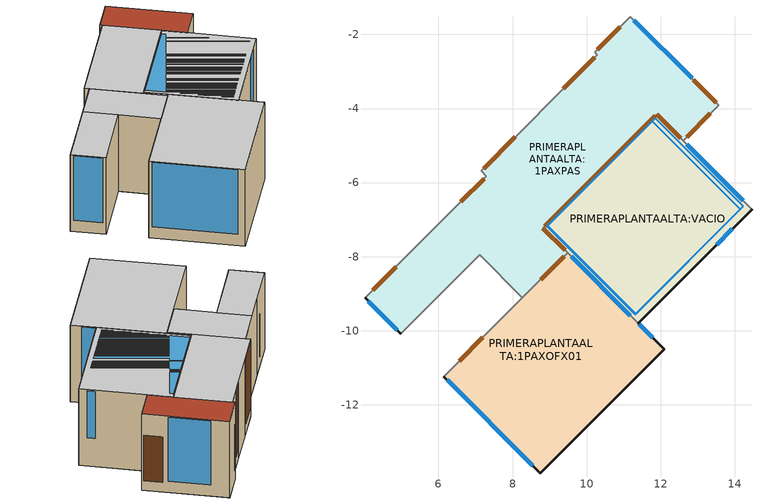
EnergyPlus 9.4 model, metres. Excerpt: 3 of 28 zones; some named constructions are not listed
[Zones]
PRIMERAPLANTAALTA:1PAXPAS
 floor to PLANTABAJA:PBXESX01 (01. Porcelanato/2cm-Hormigon/15cm_Reversed_Rev): 7.36,-5.77 7.22,-5.62 8.13,-4.7 8.28,-4.85 z3.45
 floor to PLANTABAJA:PBXBAX01 (02.Porcelanato/2cm-Aire/15cm-Gypsum/1.5cm_Reversed_Rev): 10.29,-2.55 10.22,-2.48 11.18,-1.52 11.25,-1.59 z3.45; 10.42,-2.71 10.27,-2.56 11.25,-1.59 11.4,-1.74 z3.45
 floor to PLANTABAJA:ASCENSOR (01. Porcelanato/2cm-Hormigon/15cm_Reversed_Rev): 8.28,-4.85 8.13,-4.7 9.31,-3.53 9.46,-3.68 z3.45
 floor to PLANTABAJA:PBXSEX01 (02.Porcelanato/2cm-Aire/15cm-Gypsum/1.5cm_Reversed_Rev): 8.36,-8.38 8.02,-8.03 8.82,-7.23 9.17,-7.57 z3.45; 11.88,-4.17 10.42,-2.71 10.44,-2.7 11.9,-4.15 z3.45; 9.46,-3.68 9.31,-3.53 10.27,-2.56 10.42,-2.71 z3.45; 8.02,-8.03 6.56,-6.57 10.42,-2.71 11.88,-4.17 z3.45; 12.61,-4.87 10.44,-2.7 11.4,-1.74 13.57,-3.91 z3.45
 floor to PLANTABAJA:PBXOFX03 (02.Porcelanato/2cm-Aire/15cm-Gypsum/1.5cm_Reversed_Rev): 8.27,-9.11 7.95,-8.79 9.17,-7.57 9.49,-7.89 z3.45
 floor to PLANTABAJA:PBXOFX02 (02.Porcelanato/2cm-Aire/15cm-Gypsum/1.5cm_Reversed_Rev): 4.98,-10.08 4.02,-9.11 6.14,-6.98 7.11,-7.95 z3.45; 7.95,-8.79 6.14,-6.98 6.56,-6.57 8.36,-8.38 z3.45
 floor to PLANTABAJA:PBXOFX01 (02.Porcelanato/2cm-Aire/15cm-Gypsum/1.5cm_Reversed_Rev): 7.36,-5.77 7.3,-5.83 7.15,-5.69 7.22,-5.62 z3.45
 wall outside (01.WA.ENL1.5-BLO15-EMP1.5): 4.02,-9.11 4.98,-10.08 z3.45:6.9
 wall to PRIMERAPLANTAALTA:1PAXDC (01. Gypsum/1.5cm-Bloque/15cm-Gysum/1.5cm_Rev): 7.15,-5.69 7.3,-5.83 5.34,-7.79 z3.45:6.9
 wall to PRIMERAPLANTAALTA:1PAXES (01. Gypsum/1.5cm-Bloque/15cm-Gysum/1.5cm): 10.22,-2.48 10.29,-2.55 9.31,-3.53 / 8.13,-4.7 7.15,-5.69 z3.45:6.9
 wall to PRIMERAPLANTAALTA:ASCENSOR (01. Gypsum/1.5cm-Bloque/15cm-Gysum/1.5cm): 9.31,-3.53 8.13,-4.7 z3.45:6.9
 wall to PRIMERAPLANTAALTA:1PAXSR (01. Gypsum/1.5cm-Bloque/15cm-Gysum/1.5cm_Rev): 11.18,-1.52 10.22,-2.48 z3.45:6.9
 wall to PRIMERAPLANTAALTA:1PAXOFX02 (01. Gypsum/1.5cm-Bloque/15cm-Gysum/1.5cm_Rev): 13.57,-3.91 11.18,-1.52 z3.45:6.9
 wall to PRIMERAPLANTAALTA:1PAXBAX02 (01. Gypsum/1.5cm-Bloque/15cm-Gysum/1.5cm): 5.34,-7.79 4.02,-9.11 z3.45:6.9
 wall to PRIMERAPLANTAALTA:1PAXBAX01 (01. Gypsum/1.5cm-Bloque/15cm-Gysum/1.5cm): 4.98,-10.08 7.11,-7.95 8.27,-9.11 z3.45:6.9
 wall to PRIMERAPLANTAALTA:1PAXOFX01 (01. Gypsum/1.5cm-Bloque/15cm-Gysum/1.5cm_Rev): 8.27,-9.11 9.49,-7.89 z3.45:6.9
 wall to PRIMERAPLANTAALTA:VACIO (01. Gypsum/1.5cm-Bloque/15cm-Gysum/1.5cm): 9.49,-7.89 8.82,-7.23 11.9,-4.15 12.61,-4.87 z3.45:6.9
 wall to PRIMERAPLANTAALTA:1PAXOFX03 (01. Gypsum/1.5cm-Bloque/15cm-Gysum/1.5cm_Rev): 12.61,-4.87 13.57,-3.91 z3.45:6.9
 window inside (Project internal glazing - 1001): 12.85,-3.19 11.28,-1.62 z3.96:6.86
 window (01.Vidrio Claro 6mm - 1002): 4.11,-9.21 4.89,-9.99 z3.96:6.86
 door inside (01.Madera/MDF/2cm_Rev): 7.23,-5.9 6.61,-6.52 / 10.91,-1.79 10.29,-2.42 z3.89:5.95
 door inside (IRTSurface): 10.23,-2.61 9.37,-3.46 / 8.07,-4.77 7.22,-5.62 z3.91:6.9; 9.42,-7.83 8.82,-7.23 / 8.87,-7.18 11.85,-4.2 / 11.9,-4.15 12.55,-4.8 z3.9:6.9
 door inside (01.Madera/MDF/2cm): 13.5,-3.84 12.88,-3.22 / 4.86,-8.27 4.22,-8.91 / 12.71,-4.77 13.34,-4.13 z3.89:5.95; 8.75,-8.62 9.39,-7.99 z3.92:6.32
 ceiling to SEGUNDAPLANTAALTA:2PAXSUM (02.Porcelanato/2cm-Aire/15cm-Gypsum/1.5cm_Reversed): 4.98,-10.08 7.11,-7.95 6.14,-6.98 4.02,-9.11 z6.9; 9.42,-7.96 9.49,-7.89 8.82,-7.23 8.76,-7.29 z6.9; 8.27,-9.11 9.42,-7.96 7.3,-5.83 6.14,-6.98 z6.9
 ceiling to SEGUNDAPLANTAALTA:2PAXPAS (02.Porcelanato/2cm-Aire/15cm-Gypsum/1.5cm_Reversed): 8.76,-7.29 11.9,-4.15 10.29,-2.55 7.15,-5.69 z6.9
 roof outside (01.Aluminio/0.4mm-Aire/10cm-Gypsum/1.5cm): 12.61,-4.87 13.57,-3.91 11.18,-1.52 10.22,-2.48 z6.9
PRIMERAPLANTAALTA:VACIO
 floor to PLANTABAJA:PBXSEX01 (02.Porcelanato/2cm-Aire/15cm-Gypsum/1.5cm_Reversed_Rev): 11.39,-9.8 8.82,-7.23 11.9,-4.15 14.47,-6.72 z3.45
 wall outside (01.WA.ENL1.5-BLO15-EMP1.5): 11.39,-9.8 14.47,-6.72 z3.45:6.9
 wall to PRIMERAPLANTAALTA:1PAXOFX01 (01. Gypsum/1.5cm-Bloque/15cm-Gysum/1.5cm_Rev): 9.49,-7.89 11.39,-9.8 z3.45:6.9
 wall to PRIMERAPLANTAALTA:1PAXOFX03 (01. Gypsum/1.5cm-Bloque/15cm-Gysum/1.5cm_Rev): 14.47,-6.72 12.61,-4.87 z3.45:6.9
 window inside (Project internal glazing - 1001): 9.58,-7.99 11.18,-9.59 z4.56:6.86; 14.23,-6.49 12.7,-4.96 z4.72:6.86
 window x3 (01.Vidrio Claro 6mm - 1002): 13.51,-7.68 13.94,-7.25 z3.92:6.9
 ceiling to SEGUNDAPLANTAALTA:VACIO (02.Porcelanato/2cm-Aire/15cm-Gypsum/1.5cm_Reversed): 11.39,-9.8 14.47,-6.72 11.9,-4.15 8.82,-7.23 z6.9
 skylight inside (Project internal glazing - 1001): 11.31,-9.56 8.93,-7.18 11.85,-4.26 14.23,-6.64 z3.45; 11.33,-9.55 14.15,-6.72 11.77,-4.34 8.94,-7.16 z6.9
PRIMERAPLANTAALTA:1PAXOFX01
 floor outside (02.Porcelanato/2cm-Aire/15cm-Gypsum/1.5cm): 12.1,-10.5 8.75,-13.85 8.05,-13.14 11.39,-9.8 z3.45
 floor to PLANTABAJA:PBXOFX03 (02.Porcelanato/2cm-Aire/15cm-Gypsum/1.5cm_Reversed_Rev): 8.05,-13.14 6.14,-11.24 9.49,-7.89 11.39,-9.8 z3.45
 wall outside (01.WA.ENL1.5-BLO15-EMP1.5): 6.14,-11.24 8.75,-13.85 12.1,-10.5 11.39,-9.8 z3.45:6.9
 wall to PRIMERAPLANTAALTA:1PAXBAX01 (01. Gypsum/1.5cm-Bloque/15cm-Gysum/1.5cm): 8.27,-9.11 6.14,-11.24 z3.45:6.9
 window (01.Vidrio Claro 6mm - 1002): 11.79,-10.19 11.42,-9.83 / 6.23,-11.33 8.55,-13.64 z3.96:6.86
 door inside (01.Madera/MDF/2cm_Rev): 7.19,-10.18 6.56,-10.82 z3.89:5.95
 ceiling to SEGUNDAPLANTAALTA:2PAXSUM (02.Porcelanato/2cm-Aire/15cm-Gypsum/1.5cm_Reversed): 8.75,-13.85 12.1,-10.5 9.49,-7.89 6.14,-11.24 z6.9
[Schedule:Compact]
Off 24/7: Any Number, Through: 12/31, For: AllDays, Until: 24:00, 0
Horarios Baños: Fraction, Through: 09 Jan, For: AllDays, Until: 09:00, 0, Until: 10:00, 0.5, Until: 13:00, 1, Until: 14:00, 0.75, Until: 15:00, 1, Until: 16:00, 0.75, Until: 24:00, 0, Through: 13 Feb, For: Weekdays SummerDesignDay, Until: 07:00, 0, Until: 08:00, 0.25, Until: 09:00, 0.5, Until: 12:00, 1, Until: 14:00, 0.75, Until: 17:00, 1, Until: 18:00, 0.5, Until: 19:00, 0.25, Until: 24:00, 0, For: Weekends, Until: 09:00, 0, Until: 10:00, 0.5, Until: 13:00, 1, Until: 14:00, 0.75, Until: 15:00, 1, Until: 16:00, 0.75, Until: 24:00, 0, For: Holidays, Until: 09:00, 0, Until: 10:00, 0.5, Until: 13:00, 1, Until: 14:00, 0.75, Until: 15:00, 1, Until: 16:00, 0.75, Until: 24:00, 0, For: WinterDesignDay AllOtherDays, Until: 24:00, 0, Through: 20 Feb, For: AllDays, Until: 09:00, 0, Until: 10:00, 0.5, Until: 13:00, 1, Until: 14:00, 0.75, Until: 15:00, 1, Until: 16:00, 0.75, Until: 24:00, 0, Through: 20 Mar, For: Weekdays SummerDesignDay, Until: 07:00, 0, Until: 08:00, 0.25, Until: 09:00, 0.5, Until: 12:00, 1, Until: 14:00, 0.75, Until: 17:00, 1, Until: 18:00, 0.5, Until: 19:00, 0.25, Until: 24:00, 0, For: Weekends, Until: 09:00, 0, Until: 10:00, 0.5, Until: 13:00, 1, Until: 14:00, 0.75, Until: 15:00, 1, Until: 16:00, 0.75, Until: 24:00, 0, For: Holidays, Until: 09:00, 0, Until: 10:00, 0.5, Until: 13:00, 1, Until: 14:00, 0.75, Until: 15:00, 1, Until: 16:00, 0.75, Until: 24:00, 0, For: WinterDesignDay AllOtherDays, Until: 24:00, 0, Through: 03 Apr, For: AllDays, Until: 09:00, 0, Until: 10:00, 0.5, Until: 13:00, 1, Until: 14:00, 0.75, Until: 15:00, 1, Until: 16:00, 0.75, Until: 24:00, 0, Through: 29 May, For: Weekdays SummerDesignDay, Until: 07:00, 0, Until: 08:00, 0.25, Until: 09:00, 0.5, Until: 12:00, 1, Until: 14:00, 0.75, Until: 17:00, 1, Until: 18:00, 0.5, Until: 19:00, 0.25, Until: 24:00, 0, For: Weekends, Until: 09:00, 0, Until: 10:00, 0.5, Until: 13:00, 1, Until: 14:00, 0.75, Until: 15:00, 1, Until: 16:00, 0.75, Until: 24:00, 0, For: Holidays, Until: 09:00, 0, Until: 10:00, 0.5, Until: 13:00, 1, Until: 14:00, 0.75, Until: 15:00, 1, Until: 16:00, 0.75, Until: 24:00, 0, For: WinterDesignDay AllOtherDays, Until: 24:00, 0, Through: 05 Jun, For: AllDays, Until: 09:00, 0, Until: 10:00, 0.5, Until: 13:00, 1, Until: 14:00, 0.75, Until: 15:00, 1, Until: 16:00, 0.75, Until: 24:00, 0, Through: 24 Jul, For: Weekdays SummerDesignDay, Until: 07:00, 0, Until: 08:00, 0.25, Until: 09:00, 0.5, Until: 12:00, 1, Until: 14:00, 0.75, Until: 17:00, 1, Until: 18:00, 0.5, Until: 19:00, 0.25, Until: 24:00, 0, For: Weekends, Until: 09:00, 0, Until: 10:00, 0.5, Until: 13:00, 1, Until: 14:00, 0.75, Until: 15:00, 1, Until: 16:00, 0.75, Until: 24:00, 0, For: Holidays, Until: 09:00, 0, Until: 10:00, 0.5, Until: 13:00, 1, Until: 14:00, 0.75, Until: 15:00, 1, Until: 16:00, 0.75, Until: 24:00, 0, For: WinterDesignDay AllOtherDays, Until: 24:00, 0, Through: 04 Sep, For: AllDays, Until: 09:00, 0, Until: 10:00, 0.5, Until: 13:00, 1, Until: 14:00, 0.75, Until: 15:00, 1, Until: 16:00, 0.75, Until: 24:00, 0, Through: 23 Oct, For: Weekdays SummerDesignDay, Until: 07:00, 0, Until: 08:00, 0.25, Until: 09:00, 0.5, Until: 12:00, 1, Until: 14:00, 0.75, Until: 17:00, 1, Until: 18:00, 0.5, Until: 19:00, 0.25, Until: 24:00, 0, For: Weekends, Until: 09:00, 0, Until: 10:00, 0.5, Until: 13:00, 1, Until: 14:00, 0.75, Until: 15:00, 1, Until: 16:00, 0.75, Until: 24:00, 0, For: Holidays, Until: 09:00, 0, Until: 10:00, 0.5, Until: 13:00, 1, Until: 14:00, 0.75, Until: 15:00, 1, Until: 16:00, 0.75, Until: 24:00, 0, For: WinterDesignDay AllOtherDays, Until: 24:00, 0, Through: 30 Oct, For: AllDays, Until: 09:00, 0, Until: 10:00, 0.5, Until: 13:00, 1, Until: 14:00, 0.75, Until: 15:00, 1, Until: 16:00, 0.75, Until: 24:00, 0, Through: 22 Dec, For: Weekdays SummerDesignDay, Until: 07:00, 0, Until: 08:00, 0.25, Until: 09:00, 0.5, Until: 12:00, 1, Until: 14:00, 0.75, Until: 17:00, 1, Until: 18:00, 0.5, Until: 19:00, 0.25, Until: 24:00, 0, For: Weekends, Until: 09:00, 0, Until: 10:00, 0.5, Until: 13:00, 1, Until: 14:00, 0.75, Until: 15:00, 1, Until: 16:00, 0.75, Until: 24:00, 0, For: Holidays, Until: 09:00, 0, Until: 10:00, 0.5, Until: 13:00, 1, Until: 14:00, 0.75, Until: 15:00, 1, Until: 16:00, 0.75, Until: 24:00, 0, For: WinterDesignDay AllOtherDays, Until: 24:00, 0, Through: 31 Dec, For: AllDays, Until: 09:00, 0, Until: 10:00, 0.5, Until: 13:00, 1, Until: 14:00, 0.75, Until: 15:00, 1, Until: 16:00, 0.75, Until: 24:00, 0
20001: Any Number, Through: 12/31, For: Weekdays Weekends SummerDesignDays, Until: 24:00, 0, For: WinterDesignDays, Until: 24:00, 0, For: AllOtherDays, Until: 24:00, 0
20002: Any Number, Through: 12/31, For: Weekdays Weekends SummerDesignDays, Until: 24:00, 24, For: WinterDesignDays, Until: 24:00, 0, For: AllOtherDays, Until: 24:00, 24
20003: Any Number, Through: 12/31, For: Weekdays Weekends SummerDesignDays, Until: 24:00, 22, For: WinterDesignDays, Until: 24:00, 0, For: AllOtherDays, Until: 24:00, 22
[Schedule:Week:Daily]
8:00 - 18:00 Mon - Sat_Jan; 8:00 - 18:00 Mon - Sat_Feb; 8:00 - 18:00 Mon - Sat_Mar; 8:00 - 18:00 Mon - Sat_Apr; 8:00 - 18:00 Mon - Sat_May; 8:00 - 18:00 Mon - Sat_Jun; 8:00 - 18:00 Mon - Sat_Jul; 8:00 - 18:00 Mon - Sat_Aug; 8:00 - 18:00 Mon - Sat_Sep; 8:00 - 18:00 Mon - Sat_Oct; 8:00 - 18:00 Mon - Sat_Nov; 8:00 - 18:00 Mon - Sat_Dec; Horario Circulacion_Jan; Horario Circulacion_Feb; Horario Circulacion_Mar; Horario Circulacion_Apr; Horario Circulacion_May; Horario Circulacion_Jun; Horario Circulacion_Jul; Horario Circulacion_Aug; Horario Circulacion_Sep; Horario Circulacion_Oct; Horario Circulacion_Nov; Horario Circulacion_Dec: 11, 1, 1, 1, 1, 1, 1, 11, 1, 11, 1, 1
[Schedule:Year]
8:00 - 18:00 Mon - Sat: Any number, 8:00 - 18:00 Mon - Sat_Jan, 1, 1, 1, 31, 8:00 - 18:00 Mon - Sat_Feb, 2, 1, 2, 28, 8:00 - 18:00 Mon - Sat_Mar, 3, 1, 3, 31, 8:00 - 18:00 Mon - Sat_Apr, 4, 1, 4, 30, 8:00 - 18:00 Mon - Sat_May, 5, 1, 5, 31, 8:00 - 18:00 Mon - Sat_Jun, 6, 1, 6, 30, 8:00 - 18:00 Mon - Sat_Jul, 7, 1, 7, 31, 8:00 - 18:00 Mon - Sat_Aug, 8, 1, 8, 31, 8:00 - 18:00 Mon - Sat_Sep, 9, 1, 9, 30, 8:00 - 18:00 Mon - Sat_Oct, 10, 1, 10, 31, 8:00 - 18:00 Mon - Sat_Nov, 11, 1, 11, 30, 8:00 - 18:00 Mon - Sat_Dec, 12, 1, 12, 31
Horario Circulacion: Any number, Horario Circulacion_Jan, 1, 1, 1, 31, Horario Circulacion_Feb, 2, 1, 2, 28, Horario Circulacion_Mar, 3, 1, 3, 31, Horario Circulacion_Apr, 4, 1, 4, 30, Horario Circulacion_May, 5, 1, 5, 31, Horario Circulacion_Jun, 6, 1, 6, 30, Horario Circulacion_Jul, 7, 1, 7, 31, Horario Circulacion_Aug, 8, 1, 8, 31, Horario Circulacion_Sep, 9, 1, 9, 30, Horario Circulacion_Oct, 10, 1, 10, 31, Horario Circulacion_Nov, 11, 1, 11, 30, Horario Circulacion_Dec, 12, 1, 12, 31
[AirflowNetwork:MultiZone:Surface:Crack] Reference crack conditions=Reference Crack Conditions
Name | Crack | Flow coeff (kg/s @ 1Pa) | Flow exponent
 | PRIMERAPLANTAALTA:1PAXPAS_Ceiling_1_0_0 | .0037113 | .7
 | PRIMERAPLANTAALTA:1PAXPAS_Ceiling_1_0_1 | .000077 | .7
 | PRIMERAPLANTAALTA:1PAXPAS_Ceiling_1_0_2 | .0044083 | .7
 | PRIMERAPLANTAALTA:1PAXPAS_Ceiling_1_1_0 | .0090709 | .7
 | PRIMERAPLANTAALTA:1PAXPAS_Roof_1_2_0 | .0004573 | .7
 | PRIMERAPLANTAALTA:1PAXPAS_Partition_2_0_0 | .010097 | .75
 | PRIMERAPLANTAALTA:1PAXPAS_Partition_10_0_0 | .0138006 | .75
 | PRIMERAPLANTAALTA:1PAXPAS_Wall_11_0_0 | .0001518 | .7
 | PRIMERAPLANTAALTA:1PAXPAS_Partition_12_0_0 | .0311535 | .75
 | PRIMERAPLANTAALTA:1PAXPAS_Partition_13_0_0 | .0169222 | .75
 | PRIMERAPLANTAALTA:1PAXPAS_Partition_14_0_0 | .0113324 | .75
 | PRIMERAPLANTAALTA:1PAXPAS_Partition_15_0_0 | .0021074 | .75
 | PRIMERAPLANTAALTA:1PAXPAS_Partition_16_0_0 | .0070547 | .75
 | PRIMERAPLANTAALTA:1PAXPAS_Partition_17_0_0 | .0022013 | .75
 | PRIMERAPLANTAALTA:1PAXPAS_Partition_18_0_0 | .0084703 | .75
 | PRIMERAPLANTAALTA:1PAXOFX01_ExtFloor_0_1_0 | .0033117 | 1
 | PRIMERAPLANTAALTA:1PAXOFX01_Ceiling_1_0_0 | .0157329 | .7
 | PRIMERAPLANTAALTA:1PAXOFX01_Wall_2_0_0 | .0001953 | .7
 | PRIMERAPLANTAALTA:1PAXOFX01_Wall_6_0_0 | .0003259 | .7
 | PRIMERAPLANTAALTA:1PAXOFX01_Wall_7_0_0 | .0016322 | .7
[AirflowNetwork:MultiZone:Zone] Ventilation Control Mode=Temperature
Name | Vent Temperature Schedule | Venting Availability Schedule
PRIMERAPLANTAALTA:1PAXPAS | 20002 | Horario Circulacion
PRIMERAPLANTAALTA:VACIO | 20002 | 20001
PRIMERAPLANTAALTA:1PAXOFX01 | 20003 | 8:00 - 18:00 Mon - Sat
[AirflowNetwork:MultiZone:Surface]
Name | Leakage Component | Crack Actual Value or Window Open Factor for Ventilation (dimensionless) | Ventilation control mode | Crack Actual Value (dimensionless) | Venting Availability Schedule | Ventilation temp schedule
PRIMERAPLANTAALTA:1PAXPAS_Partition_5_0_0_0_0_0_Hole_10084 | PRIMERAPLANTAALTA:1PAXES_Partition_5_0_0_0_0_0_Hole | 1 | Constant
PRIMERAPLANTAALTA:1PAXPAS_Partition_7_0_0_0_0_0_Hole_10088 | PRIMERAPLANTAALTA:1PAXES_Partition_10_0_0_0_0_0_Hole | 1 | Constant
PRIMERAPLANTAALTA:1PAXPAS_Ceiling_1_0_0 | PRIMERAPLANTAALTA:1PAXPAS_Ceiling_1_0_0 |  |  | 1
PRIMERAPLANTAALTA:1PAXPAS_Ceiling_1_0_1 | PRIMERAPLANTAALTA:1PAXPAS_Ceiling_1_0_1 |  |  | 1
PRIMERAPLANTAALTA:1PAXPAS_Ceiling_1_0_2 | PRIMERAPLANTAALTA:1PAXPAS_Ceiling_1_0_2 |  |  | 1
PRIMERAPLANTAALTA:1PAXPAS_Ceiling_1_1_0 | PRIMERAPLANTAALTA:1PAXPAS_Ceiling_1_1_0 |  |  | 1
PRIMERAPLANTAALTA:1PAXPAS_Roof_1_2_0 | PRIMERAPLANTAALTA:1PAXPAS_Roof_1_2_0 |  |  | 1
PRIMERAPLANTAALTA:1PAXPAS_Partition_2_0_0 | PRIMERAPLANTAALTA:1PAXPAS_Partition_2_0_0 |  |  | 1
PRIMERAPLANTAALTA:1PAXOFX02_Partition_4_0_0_0_0_0_Door_10099 | PRIMERAPLANTAALTA:1PAXPAS_Partition_2_0_0_1_0_0_Door | 1 | Constant |  | Horario Circulacion
PRIMERAPLANTAALTA:1PAXOFX02_Partition_4_0_0_1_0_1_Win_10100 | PRIMERAPLANTAALTA:1PAXPAS_Partition_2_0_0_0_0_1_Win | 1 | Constant |  | Horario Circulacion
PRIMERAPLANTAALTA:1PAXPAS_Partition_10_0_0 | PRIMERAPLANTAALTA:1PAXPAS_Partition_10_0_0 |  |  | 1
PRIMERAPLANTAALTA:1PAXPAS_Partition_10_0_0_0_0_0_Door | PRIMERAPLANTAALTA:1PAXPAS_Partition_10_0_0_0_0_0_Door | 1 | Constant |  | Horario Circulacion
PRIMERAPLANTAALTA:1PAXPAS_Wall_11_0_0 | PRIMERAPLANTAALTA:1PAXPAS_Wall_11_0_0 |  |  | 1
PRIMERAPLANTAALTA:1PAXPAS_Wall_11_0_0_0_0_0_Win | PRIMERAPLANTAALTA:1PAXPAS_Wall_11_0_0_0_0_0_Win | 1 | Temperature |  | Horario Circulacion | 20002
PRIMERAPLANTAALTA:1PAXPAS_Partition_12_0_0 | PRIMERAPLANTAALTA:1PAXPAS_Partition_12_0_0 |  |  | 1
PRIMERAPLANTAALTA:1PAXPAS_Partition_13_0_0 | PRIMERAPLANTAALTA:1PAXPAS_Partition_13_0_0 |  |  | 1
PRIMERAPLANTAALTA:1PAXPAS_Partition_14_0_0 | PRIMERAPLANTAALTA:1PAXPAS_Partition_14_0_0 |  |  | 1
PRIMERAPLANTAALTA:1PAXOFX01_Partition_4_0_0_0_0_0_Door_10106 | PRIMERAPLANTAALTA:1PAXPAS_Partition_14_0_0_0_0_0_Door | 1 | Constant |  | Horario Circulacion
PRIMERAPLANTAALTA:1PAXPAS_Partition_15_0_0 | PRIMERAPLANTAALTA:1PAXPAS_Partition_15_0_0 |  |  | 1
PRIMERAPLANTAALTA:1PAXPAS_Partition_15_0_0_0_0_0_Hole | PRIMERAPLANTAALTA:1PAXPAS_Partition_15_0_0_0_0_0_Hole | 1 | Constant
PRIMERAPLANTAALTA:1PAXPAS_Partition_16_0_0 | PRIMERAPLANTAALTA:1PAXPAS_Partition_16_0_0 |  |  | 1
PRIMERAPLANTAALTA:1PAXPAS_Partition_16_0_0_0_0_0_Hole | PRIMERAPLANTAALTA:1PAXPAS_Partition_16_0_0_0_0_0_Hole | 1 | Constant
PRIMERAPLANTAALTA:1PAXPAS_Partition_17_0_0 | PRIMERAPLANTAALTA:1PAXPAS_Partition_17_0_0 |  |  | 1
PRIMERAPLANTAALTA:1PAXPAS_Partition_17_0_0_0_0_0_Hole | PRIMERAPLANTAALTA:1PAXPAS_Partition_17_0_0_0_0_0_Hole | 1 | Constant
PRIMERAPLANTAALTA:1PAXPAS_Partition_18_0_0 | PRIMERAPLANTAALTA:1PAXPAS_Partition_18_0_0 |  |  | 1
PRIMERAPLANTAALTA:1PAXOFX03_Partition_4_0_0_0_0_0_Door_10114 | PRIMERAPLANTAALTA:1PAXPAS_Partition_18_0_0_0_0_0_Door | 1 | Constant |  | Horario Circulacion
PRIMERAPLANTAALTA:1PAXOFX01_Partition_5_0_0_0_0_0_Door_10121 | PRIMERAPLANTAALTA:1PAXBAX01_Partition_5_0_0_0_0_0_Door | 1 | Constant |  | Horarios Baños
PRIMERAPLANTAALTA:VACIO_Ceiling_1_0_0_0_0_0_Win | PRIMERAPLANTAALTA:VACIO_Ceiling_1_0_0_0_0_0_Win | 1 | Constant |  | Off 24/7
PRIMERAPLANTAALTA:1PAXOFX01_ExtFloor_0_1_0 | PRIMERAPLANTAALTA:1PAXOFX01_ExtFloor_0_1_0 |  |  | 1
PRIMERAPLANTAALTA:1PAXOFX01_Ceiling_1_0_0 | PRIMERAPLANTAALTA:1PAXOFX01_Ceiling_1_0_0 |  |  | 1
PRIMERAPLANTAALTA:1PAXOFX01_Wall_2_0_0 | PRIMERAPLANTAALTA:1PAXOFX01_Wall_2_0_0 |  |  | 1
PRIMERAPLANTAALTA:1PAXOFX01_Wall_2_0_0_0_0_0_Win | PRIMERAPLANTAALTA:1PAXOFX01_Wall_2_0_0_0_0_0_Win | 1 | Temperature |  | 8:00 - 18:00 Mon - Sat | 20003
PRIMERAPLANTAALTA:1PAXOFX01_Wall_6_0_0 | PRIMERAPLANTAALTA:1PAXOFX01_Wall_6_0_0 |  |  | 1
PRIMERAPLANTAALTA:1PAXOFX01_Wall_6_0_0_0_0_0_Win | PRIMERAPLANTAALTA:1PAXOFX01_Wall_6_0_0_0_0_0_Win | 1 | Temperature |  | 8:00 - 18:00 Mon - Sat | 20003
PRIMERAPLANTAALTA:1PAXOFX01_Wall_7_0_0 | PRIMERAPLANTAALTA:1PAXOFX01_Wall_7_0_0 |  |  | 1
[AirflowNetwork:MultiZone:ExternalNode]
Name | External Node Height | Wind Pressure Coefficient Values Object
PRIMERAPLANTAALTA:1PAXPAS_Roof_1_2_0 | 9.2 | PRIMERAPLANTAALTA:1PAXPAS_Roof_1_2_0
PRIMERAPLANTAALTA:1PAXPAS_Wall_11_0_0 | 6.9 | PRIMERAPLANTAALTA:1PAXPAS_Wall_11_0_0
PRIMERAPLANTAALTA:1PAXPAS_Wall_11_0_0_0_0_0_Win | 7.21 | PRIMERAPLANTAALTA:1PAXPAS_Wall_11_0_0_0_0_0_Win
PRIMERAPLANTAALTA:1PAXOFX01_ExtFloor_0_1_0 | 4.6 | PRIMERAPLANTAALTA:1PAXOFX01_ExtFloor_0_1_0
PRIMERAPLANTAALTA:1PAXOFX01_Wall_2_0_0 | 6.9 | PRIMERAPLANTAALTA:1PAXOFX01_Wall_2_0_0
PRIMERAPLANTAALTA:1PAXOFX01_Wall_2_0_0_0_0_0_Win | 7.21 | PRIMERAPLANTAALTA:1PAXOFX01_Wall_2_0_0_0_0_0_Win
PRIMERAPLANTAALTA:1PAXOFX01_Wall_6_0_0 | 6.9 | PRIMERAPLANTAALTA:1PAXOFX01_Wall_6_0_0
PRIMERAPLANTAALTA:1PAXOFX01_Wall_6_0_0_0_0_0_Win | 7.21 | PRIMERAPLANTAALTA:1PAXOFX01_Wall_6_0_0_0_0_0_Win
PRIMERAPLANTAALTA:1PAXOFX01_Wall_7_0_0 | 6.9 | PRIMERAPLANTAALTA:1PAXOFX01_Wall_7_0_0
[AirflowNetwork:MultiZone:WindPressureCoefficientValues] CP Array=Cp Data
Name | Wind direction #1 (deg) | Wind direction #2 (deg) | Wind direction #3 (deg) | Wind direction #4 (deg) | Wind direction #5 (deg) | Wind direction #6 (deg) | Wind direction #7 (deg) | Wind direction #8 (deg)
PRIMERAPLANTAALTA:1PAXPAS_Roof_1_2_0 | -.5 | -.6 | -.5 | .3 | -.5 | -.6 | -.5 | -.5
PRIMERAPLANTAALTA:1PAXPAS_Wall_11_0_0; PRIMERAPLANTAALTA:1PAXPAS_Wall_11_0_0_0_0_0_Win; PRIMERAPLANTAALTA:1PAXOFX01_Wall_6_0_0; PRIMERAPLANTAALTA:1PAXOFX01_Wall_6_0_0_0_0_0_Win | -.35 | -.2 | -.35 | -.3 | .1 | .4 | .1 | -.3
PRIMERAPLANTAALTA:1PAXOFX01_ExtFloor_0_1_0 | -.5 | -.6 | -.5 | -.5 | -.5 | -.6 | -.5 | .3
PRIMERAPLANTAALTA:1PAXOFX01_Wall_2_0_0; PRIMERAPLANTAALTA:1PAXOFX01_Wall_2_0_0_0_0_0_Win | .1 | .4 | .1 | -.3 | -.35 | -.2 | -.35 | -.3
PRIMERAPLANTAALTA:1PAXOFX01_Wall_7_0_0 | -.35 | -.3 | .1 | .4 | .1 | -.3 | -.35 | -.2
[AirflowNetwork:MultiZone:Component:DetailedOpening] Type of large vertical opening (LVO)=NonPivoted; Extra crack length for LVO type 1 with multiple openable parts (m)=0; Number of Opening Factor Values=2; Opening factor #1 (dimensionless)=0; Width factor for opening factor #1 (dimensionless)=0; Opening factor #2 (dimensionless)=1; Opening factor #3 (dimensionless)=0; Discharge coefficient for Opening factor #3 (dimensionless)=0; Width factor for Opening factor #3 (dimensionless)=0; Height factor for Opening factor #3 (dimensionless)=0; Start height factor for Opening factor #3 (dimensionless)=0; Opening factor #4 (dimensionless)=0; Discharge coefficient for Opening factor #4 (dimensionless)=0; Width factor for Opening factor #4 (dimensionless)=0; Height factor for Opening factor #4 (dimensionless)=0; Start height factor for Opening factor #4 (dimensionless)=0
Name | Air Mass Flow Coefficient When Window or Door Is Closed (kg/s @ 1Pa per m crack) | Air Mass Flow Exponent When Window or Door Is Closed (dimensionless) | Discharge coefficient for opening factor #1 (dimensionless) | Height factor for opening factor #1 (dimensionless) | Start height factor for opening factor #1 (dimensionless) | Discharge coefficient for Opening factor #2 (dimensionless) | Width factor for Opening factor #2 (dimensionless) | Height factor for Opening factor #2 (dimensionless) | Start height factor for Opening factor #2 (dimensionless)
PRIMERAPLANTAALTA:1PAXPAS_Partition_2_0_0_1_0_0_Door; PRIMERAPLANTAALTA:1PAXPAS_Partition_10_0_0_0_0_0_Door; PRIMERAPLANTAALTA:1PAXPAS_Partition_14_0_0_0_0_0_Door; PRIMERAPLANTAALTA:1PAXPAS_Partition_18_0_0_0_0_0_Door | .02 | .6 | .65 | 1 | 0 | .65 | .025 | 1 | 0
PRIMERAPLANTAALTA:1PAXPAS_Partition_2_0_0_0_0_1_Win | .0014 | .65 | 0.65 | 1 | 0 | 0.65 | 1e-08 | 1 | 0
PRIMERAPLANTAALTA:1PAXPAS_Wall_11_0_0_0_0_0_Win; PRIMERAPLANTAALTA:1PAXOFX01_Wall_2_0_0_0_0_0_Win; PRIMERAPLANTAALTA:1PAXOFX01_Wall_6_0_0_0_0_0_Win | .00014 | .65 | 0.65 | .05 | .95 | 0.65 | 1 | .05 | .95
PRIMERAPLANTAALTA:1PAXPAS_Partition_15_0_0_0_0_0_Hole; PRIMERAPLANTAALTA:1PAXPAS_Partition_16_0_0_0_0_0_Hole; PRIMERAPLANTAALTA:1PAXPAS_Partition_17_0_0_0_0_0_Hole | 1e-08 | 1 | .65 | 1 | 0 | .65 | 1 | 1 | 0
[AirflowNetwork:MultiZone:Component:HorizontalOpening]
PRIMERAPLANTAALTA:VACIO_Ceiling_1_0_0_0_0_0_Win: Air Mass Flow Coefficient When Window or Door Is Closed (kg/s @ 1Pa per m crack)=1e-08; Air Mass Flow Exponent When Window or Door Is Closed (dimensionless)=0.5; Sloping Plane Angle (open)=90; Discharge coefficient for opening (dimensionless)=.65
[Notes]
Geometry convention template : External measurements
Zone geometry and surface areas : 2-Outer
Zone volume calculation method : 1-Inner
Zone floor area calculation method : 1-Inner
Window to wall ratio method : 1-Inner
Hourly weather file: C:\ProgramData\DesignBuilder\Weather Data\ECU_GA_San.Cristobal.Intl.AP.840080_TMYx.2011-2025.epw
